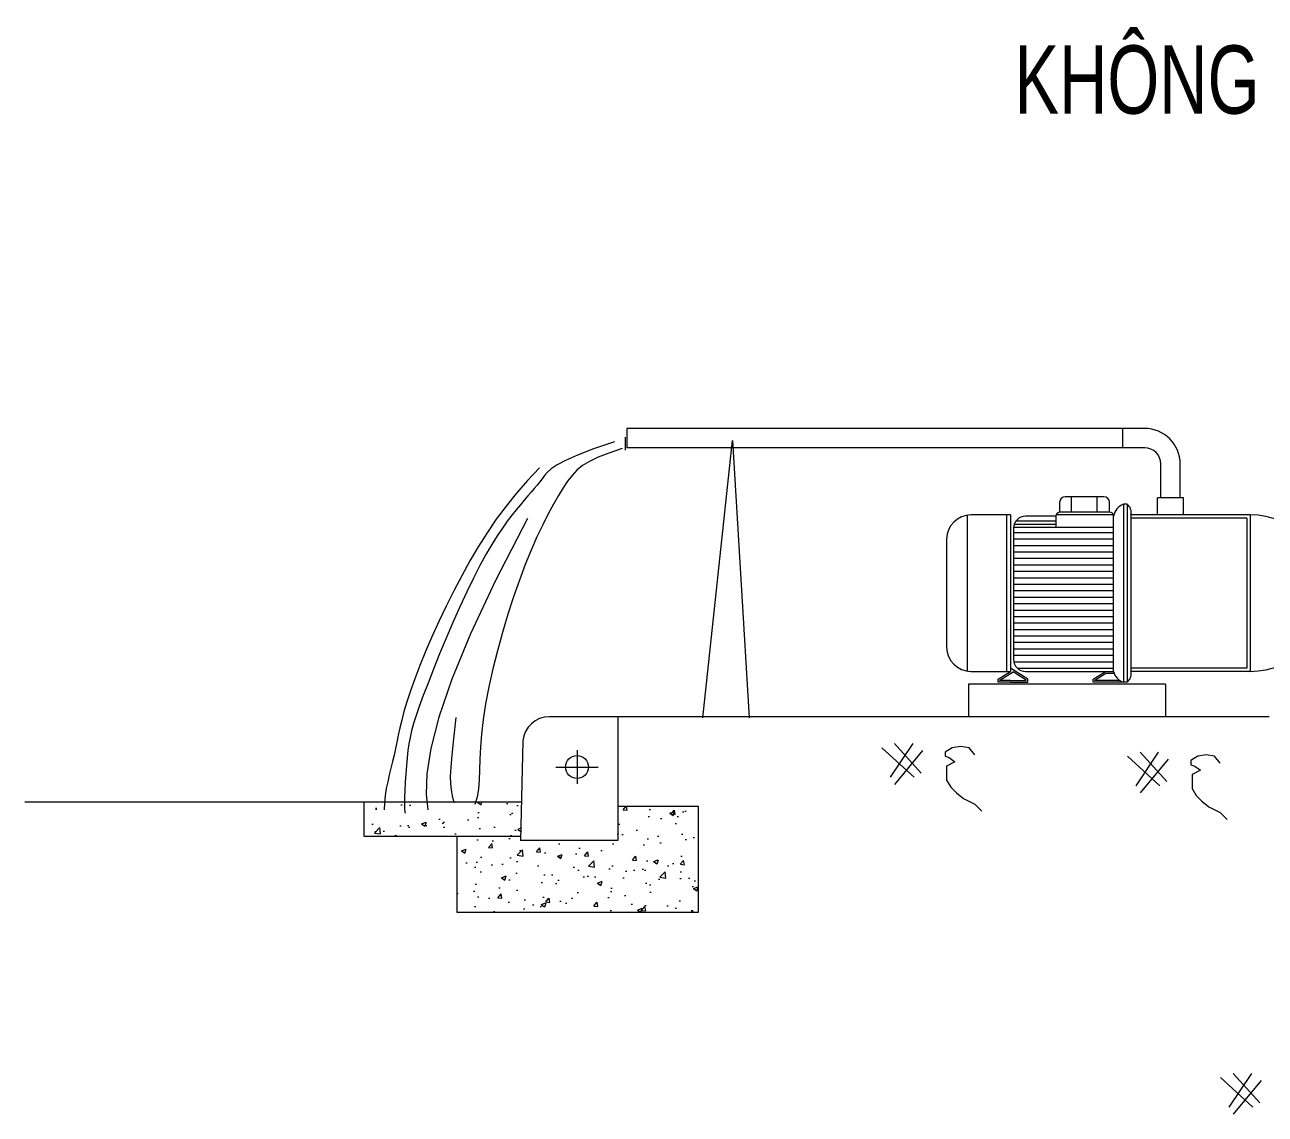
# Model space of a CAD drawing. Header units: millimetres. Extents: x -346728 to 1320345, y -537202 to -385966.
# Drawn here: x 848590 to 856535, y -505031 to -498049 of the extents above; entities that cross this region are included whole.
import ezdxf

# ---------------------------------------------------------------- set-up
doc = ezdxf.new("R2010")
doc.units = ezdxf.units.MM
doc.header["$LTSCALE"] = 100
doc.layers.add('TEXT2', color=8, linetype='Continuous')
doc.layers.add('THAY', color=155, linetype='Continuous', lineweight=20)
doc.styles.add('HAI', font='VHARIAL.TTF', dxfattribs={"width": 0.7, "height": 500})

msp = doc.modelspace()

# ---------------------------------------------------------------- hatches: boundary and pattern name
at = {"layer": 'THAY'}
h = msp.add_hatch(dxfattribs=at)
h.set_pattern_fill('AR-CONC', scale=1.685377, style=0)
h.set_pattern_definition([(50, (978350.58, -527404.1), (307.0498, -26.86337), [32.1064, -353.1707]), (355, (978350.58, -527404.1), (-59.39744, 322.00244), [25.68514, -282.5366]), (100.451, (978376.17, -527406.34), (247.6535, 295.1376), [27.28625, -300.14876]), (46.1842, (978350.6, -527318.5), (456.8703, -70.8572), [48.1596, -529.756]), (96.6356, (978388.66, -527324.4), (400.1156, 417.0053), [40.9294, -450.2231]), (351.184, (978350.6, -527318.5), (400.1162, 417.0046), [38.5277, -423.8049]), (21, (978393.4, -527339.89), (255.5282, -172.35594), [32.1064, -353.1707]), (326, (978393.4, -527339.9), (104.1597, 310.4261), [25.68514, -282.5366]), (71.4514, (978414.7, -527354.25), (359.6872, 138.0709), [27.28625, -300.14876]), (37.5, (978350.58, -527404.1), (5.20546, 142.5071), [0, -279.11189, 0, -286.81743, 0, -283.60679]), (7.5, (978350.58, -527404.1), (112.61631, 168.84202), [0, -163.52874, 0, -272.6906, 0, -108.09164]), (327.5, (978255.12, -527404.1), (228.52125, -9.65509), [0, -107.02143, 0, -333.90686, 0, -443.06872]), (317.5, (978212.31, -527404.1), (249.6535, 42.85322), [0, -139.12786, 0, -221.7484, 0, -314.643])])
h.paths.add_polyline_path([(852389, -503276.1), (851764.9, -503276.1), (851767.1, -503249), (851357.9, -503249), (851357.9, -503736.9), (852904.6, -503736.9), (852904.6, -503059.2), (852389, -503059.2)])
h.paths.add_polyline_path([(851767.1, -503249), (851784.1, -503032.1), (850760.9, -503032.1), (850760.9, -503249)])

# ---------------------------------------------------------------- linework, layer by layer
for p, q in [((852445.3, -500636, -881.1), (852445.3, -500760.2, -881.1)), ((852367.4, -500721, -881.1), (852233.5, -500767.6, -881.1)), ((852931.7, -502490, -881.1), (853121.7, -500714.1, -881.1)), ((853121.7, -500714.1, -881.1), (853230.2, -502490, -881.1)), ((852130.5, -500807.2, -881.1), (852053.9, -500841.1, -881.1)), ((852233.5, -500767.6, -881.1), (852130.5, -500807.2, -881.1)), ((852330.8, -500793.8, -881.1), (852262.2, -500820.6, -881.1)), ((852415.5, -500765.5, -881.1), (852330.8, -500793.8, -881.1)), ((851886.5, -500888.6, -881.1), (851810.4, -500968.8, -881.1)), ((851961.2, -500895.4, -881.1), (851935.8, -500917.8, -881.1)), ((851999.1, -500870.1, -881.1), (851961.2, -500895.4, -881.1)), ((852053.9, -500841.1, -881.1), (851999.1, -500870.1, -881.1)), ((852162.5, -500874.5, -881.1), (852126, -500904, -881.1)), ((852207, -500847.1, -881.1), (852162.5, -500874.5, -881.1)), ((852262.2, -500820.6, -881.1), (852207, -500847.1, -881.1)), ((851810.4, -500968.8, -881.1), (851739.4, -501050.3, -881.1)), ((851903.7, -500958.5, -881.1), (851888.4, -500978.6, -881.1)), ((851918.2, -500938.5, -881.1), (851903.7, -500958.5, -881.1)), ((851935.8, -500917.8, -881.1), (851918.2, -500938.5, -881.1)), ((852066.9, -500973.6, -881.1), (852038.8, -501016.2, -881.1)), ((852095, -500936.6, -881.1), (852066.9, -500973.6, -881.1)), ((852126, -500904, -881.1), (852095, -500936.6, -881.1)), ((851739.4, -501050.3, -881.1), (851672.8, -501133.3, -881.1)), ((851833.2, -501044, -881.1), (851811.7, -501068.7, -881.1)), ((851853.2, -501021, -881.1), (851833.2, -501044, -881.1)), ((851871.5, -500999.3, -881.1), (851853.2, -501021, -881.1)), ((851888.4, -500978.6, -881.1), (851871.5, -500999.3, -881.1)), ((852038.8, -501016.2, -881.1), (852008.8, -501065.3, -881.1)), ((851672.8, -501133.3, -881.1), (851610.1, -501218, -881.1)), ((851763.9, -501124.8, -881.1), (851737.6, -501156.8, -881.1)), ((851788.6, -501095.6, -881.1), (851763.9, -501124.8, -881.1)), ((851811.7, -501068.7, -881.1), (851788.6, -501095.6, -881.1)), ((851976.6, -501121.3, -881.1), (851942.6, -501184.2, -881.1)), ((852008.8, -501065.3, -881.1), (851976.6, -501121.3, -881.1)), ((851810.7, -501212.7, -881.1), (851604.2, -501611, -881.1)), ((851709.7, -501192, -881.1), (851680.1, -501231.2, -881.1)), ((851737.6, -501156.8, -881.1), (851709.7, -501192, -881.1)), ((851942.6, -501184.2, -881.1), (851907.2, -501254.2, -881.1)), ((851610.1, -501218, -881.1), (851550.8, -501304.8, -881.1)), ((851648.8, -501275.1, -881.1), (851615.6, -501324.7, -881.1)), ((851680.1, -501231.2, -881.1), (851648.8, -501275.1, -881.1)), ((851907.2, -501254.2, -881.1), (851870.6, -501331.5, -881.1)), ((851550.8, -501304.8, -881.1), (851494.5, -501393.9, -881.1)), ((851615.6, -501324.7, -881.1), (851580.6, -501380.6, -881.1)), ((851870.6, -501331.5, -881.1), (851833.3, -501416.1, -881.1)), ((851494.5, -501393.9, -881.1), (851440.4, -501485.5, -881.1)), ((851543.6, -501443.7, -881.1), (851504.7, -501514.8, -881.1)), ((851580.6, -501380.6, -881.1), (851543.6, -501443.7, -881.1)), ((851833.3, -501416.1, -881.1), (851795.6, -501508.1, -881.1)), ((851440.4, -501485.5, -881.1), (851388.2, -501579.8, -881.1)), ((851504.7, -501514.8, -881.1), (851463.7, -501594.7, -881.1)), ((851795.6, -501508.1, -881.1), (851757.8, -501607.7, -881.1)), ((851388.2, -501579.8, -881.1), (851337.4, -501676.8, -881.1)), ((851463.7, -501594.7, -881.1), (851420.7, -501683.7, -881.1)), ((851604.2, -501611, -881.1), (851444.2, -501953, -881.1)), ((851757.8, -501607.7, -881.1), (851720.3, -501714.7, -881.1)), ((851337.4, -501676.8, -881.1), (851288.4, -501775.4, -881.1)), ((851420.7, -501683.7, -881.1), (851376.6, -501779.5, -881.1)), ((851720.3, -501714.7, -881.1), (851683.8, -501827.3, -881.1)), ((851288.4, -501775.4, -881.1), (851241.7, -501874.1, -881.1)), ((851376.6, -501779.5, -881.1), (851332.3, -501879.6, -881.1)), ((851683.8, -501827.3, -881.1), (851649.1, -501943.3, -881.1)), ((851241.7, -501874.1, -881.1), (851197.7, -501971.4, -881.1)), ((851332.3, -501879.6, -881.1), (851288.7, -501981.2, -881.1)), ((851197.7, -501971.4, -881.1), (851157.1, -502066, -881.1)), ((851288.7, -501981.2, -881.1), (851246.9, -502081.6, -881.1)), ((851444.2, -501953, -881.1), (851325.4, -502243.3, -881.1)), ((851649.1, -501943.3, -881.1), (851616.6, -502060.7, -881.1)), ((851157.1, -502066, -881.1), (851120.2, -502156.3, -881.1)), ((851246.9, -502081.6, -881.1), (851207.9, -502178, -881.1)), ((851616.6, -502060.7, -881.1), (851587.3, -502177.4, -881.1)), ((851120.2, -502156.3, -881.1), (851087.6, -502240.9, -881.1)), ((851087.6, -502240.9, -881.1), (851059.7, -502318.4, -881.1)), ((851207.9, -502178, -881.1), (851172.5, -502267.8, -881.1)), ((851325.4, -502243.3, -881.1), (851242.8, -502486.5, -881.1)), ((851587.3, -502177.4, -881.1), (851561.8, -502291.2, -881.1)), ((851059.7, -502318.4, -881.1), (851036.9, -502387.7, -881.1)), ((851172.5, -502267.8, -881.1), (851141.7, -502348.2, -881.1)), ((851561.8, -502291.2, -881.1), (851540.7, -502400, -881.1)), ((851036.9, -502387.7, -881.1), (851018.6, -502449.6, -881.1)), ((851141.7, -502348.2, -881.1), (851116.3, -502417.3, -881.1)), ((851540.7, -502400, -881.1), (851524.8, -502501.8, -881.1)), ((851018.6, -502449.6, -881.1), (851003.9, -502505.2, -881.1)), ((851095.9, -502476.6, -881.1), (851079.7, -502528.1, -881.1)), ((851116.3, -502417.3, -881.1), (851095.9, -502476.6, -881.1)), ((850992, -502555.7, -881.1), (850982, -502602.2, -881.1)), ((851003.9, -502505.2, -881.1), (850992, -502555.7, -881.1)), ((851079.7, -502528.1, -881.1), (851067.1, -502574.1, -881.1)), ((851242.8, -502486.5, -881.1), (851191.2, -502687.2, -881.1)), ((851350.2, -502488.1, -881.1), (851335.5, -502624.9, -881.1)), ((851524.8, -502501.8, -881.1), (851514.4, -502594.9, -881.1)), ((850982, -502602.2, -881.1), (850973.3, -502645.9, -881.1)), ((851057.4, -502616.7, -881.1), (851049.9, -502658.1, -881.1)), ((851067.1, -502574.1, -881.1), (851057.4, -502616.7, -881.1)), ((851335.5, -502624.9, -881.1), (851324.8, -502729.2, -881.1)), ((851514.4, -502594.9, -881.1), (851508.3, -502679.4, -881.1)), ((850964.8, -502687.9, -881.1), (850955.9, -502729.3, -881.1)), ((850973.3, -502645.9, -881.1), (850964.8, -502687.9, -881.1)), ((851044, -502700.5, -881.1), (851038.9, -502746.1, -881.1)), ((851049.9, -502658.1, -881.1), (851044, -502700.5, -881.1)), ((851191.2, -502687.2, -881.1), (851165.5, -502850, -881.1)), ((851508.3, -502679.4, -881.1), (851505, -502756.1, -881.1)), ((852126.8, -502698.7, -881.1), (852126.8, -502913.4, -881.1)), ((850945.9, -502771.2, -881.1), (850935.3, -502813.6, -881.1)), ((850955.9, -502729.3, -881.1), (850945.9, -502771.2, -881.1)), ((851034.1, -502796.2, -881.1), (851029.8, -502849.3, -881.1)), ((851038.9, -502746.1, -881.1), (851034.1, -502796.2, -881.1)), ((851324.8, -502729.2, -881.1), (851318.1, -502807.7, -881.1)), ((851505, -502756.1, -881.1), (851502.7, -502825.7, -881.1)), ((850924.5, -502856.6, -881.1), (850914.3, -502900.3, -881.1)), ((850935.3, -502813.6, -881.1), (850924.5, -502856.6, -881.1)), ((851029.8, -502849.3, -881.1), (851026.1, -502903.2, -881.1)), ((851165.5, -502850, -881.1), (851160.6, -502979.5, -881.1)), ((851318.1, -502807.7, -881.1), (851315.2, -502866.6, -881.1)), ((851315.2, -502866.6, -881.1), (851316, -502912.5, -881.1)), ((851502.7, -502825.7, -881.1), (851500, -502888.9, -881.1)), ((851991.1, -502806, -881.1), (852262.5, -502806, -881.1)), ((850905.3, -502944.5, -881.1), (850898.1, -502989.2, -881.1)), ((850914.3, -502900.3, -881.1), (850905.3, -502944.5, -881.1)), ((851023.3, -502955.4, -881.1), (851021.6, -503003.8, -881.1)), ((851026.1, -502903.2, -881.1), (851023.3, -502955.4, -881.1)), ((851316, -502912.5, -881.1), (851320.3, -502951.7, -881.1)), ((851320.3, -502951.7, -881.1), (851328, -502990.6, -881.1)), ((851495.3, -502946.4, -881.1), (851486.8, -502998.8, -881.1)), ((851500, -502888.9, -881.1), (851495.3, -502946.4, -881.1)), ((850760.9, -503032.1, -881.1), (850760.9, -503249, -881.1)), ((850893.3, -503034.5, -881.1), (850891.6, -503080.3, -881.1)), ((850898.1, -502989.2, -881.1), (850893.3, -503034.5, -881.1)), ((851021.6, -503003.8, -881.1), (851021.3, -503046, -881.1)), ((851160.6, -502979.5, -881.1), (851171.2, -503080.3, -881.1)), ((851328, -502990.6, -881.1), (851339, -503035.6, -881.1)), ((851486.8, -502998.8, -881.1), (851473.2, -503046.8, -881.1)), ((851021.3, -503046, -881.1), (851022.6, -503079.7, -881.1)), ((851022.6, -503079.7, -881.1), (851025.8, -503102.7, -881.1)), ((852904.6, -503059.2, -881.1), (852389, -503059.2, -881.1)), ((852904.6, -503736.9, -881.1), (852904.6, -503059.2, -881.1)), ((850760.9, -503249, -881.1), (851764.9, -503249, -881.1)), ((851357.9, -503249, -881.1), (851357.9, -503736.9, -881.1)), ((851357.9, -503736.9, -881.1), (852904.6, -503736.9, -881.1))]:
    msp.add_line(p, q, dxfattribs=at)
at = {"layer": 'THAY', "color": 7}
for p, q in [((855762.6, -500636, -881.1), (852445.3, -500636, -881.1)), ((855621.6, -500636, -881.1), (855621.6, -500760.2, -881.1)), ((852434.5, -500691.4, -881.1), (852434.5, -500774.3, -881.1)), ((855762.6, -500760.2, -881.1), (852445.3, -500760.2, -881.1)), ((855866.2, -501081.2, -881.1), (855866.2, -500863.8, -881.1)), ((855990.4, -501081.2, -881.1), (855990.4, -500863.8, -881.1)), ((855217.9, -501110.1, -881.1), (855217.9, -501172.5, -881.1)), ((855502, -501073.8, -881.1), (855254.2, -501073.8, -881.1)), ((855292.5, -501073.8, -881.1), (855292.5, -501172.5, -881.1)), ((855458.9, -501172.5, -881.1), (855458.9, -501073.8, -881.1)), ((855538.3, -501172.5, -881.1), (855538.3, -501110.1, -881.1)), ((855626.8, -501122.2, -881.1), (855626.8, -502261.3, -881.1)), ((855649.8, -501122.2, -881.1), (855626.8, -501122.2, -881.1)), ((855649.8, -501122.2, -881.1), (855649.8, -502261.3, -881.1)), ((855845.4, -501190.3, -881.1), (855845.4, -501081.2, -881.1)), ((856011.1, -501081.2, -881.1), (855845.4, -501081.2, -881.1)), ((856011.1, -501190.3, -881.1), (856011.1, -501081.2, -881.1)), ((854625.7, -501192.2, -881.1), (854625.7, -502191.3, -881.1)), ((854902.3, -501190.3, -881.1), (854649.6, -501190.3, -881.1)), ((854878.3, -501190.3, -881.1), (854878.3, -502193.1, -881.1)), ((854902.3, -501190.3, -881.1), (854902.3, -502193.1, -881.1)), ((855194.1, -501198.3, -881.1), (855000, -501198.3, -881.1)), ((855194.1, -501198.3, -881.1), (855194.1, -501271.4, -881.1)), ((855562.2, -501190.5, -881.1), (855195.3, -501190.5, -881.1)), ((855537.5, -501172.5, -881.1), (855220, -501172.5, -881.1)), ((855563.4, -502193.1, -881.1), (855563.4, -501198.3, -881.1)), ((856438.2, -501190.3, -881.1), (855673.5, -501190.3, -881.1)), ((855673.5, -501190.3, -881.1), (855673.5, -502193.1, -881.1)), ((856417.5, -501211.1, -881.1), (855673.5, -501211.1, -881.1)), ((856417.5, -501211.1, -881.1), (856417.5, -502172.4, -881.1)), ((856438.2, -501190.3, -881.1), (856438.2, -502193.1, -881.1)), ((854922.4, -501276, -881.1), (854922.4, -502115.5, -881.1)), ((855563.4, -501271.4, -881.1), (854922.5, -501271.4, -881.1)), ((855194.1, -501250.7, -881.1), (854926.6, -501250.7, -881.1)), ((855194.1, -501230, -881.1), (854937.4, -501230, -881.1)), ((854494.3, -501345.7, -881.1), (854494.3, -502037.8, -881.1)), ((855563.4, -501304.9, -881.1), (854922.4, -501304.9, -881.1)), ((855563.4, -501346.3, -881.1), (854922.4, -501346.3, -881.1)), ((855563.4, -501387.7, -881.1), (854922.4, -501387.7, -881.1)), ((855563.4, -501429.2, -881.1), (854922.4, -501429.2, -881.1)), ((855563.4, -501470.6, -881.1), (854922.4, -501470.6, -881.1)), ((855563.4, -501512, -881.1), (854922.4, -501512, -881.1)), ((855563.4, -501553.4, -881.1), (854922.4, -501553.4, -881.1)), ((855563.4, -501594.8, -881.1), (854922.4, -501594.8, -881.1)), ((855563.4, -501636.3, -881.1), (854922.4, -501636.3, -881.1)), ((855563.4, -501677.7, -881.1), (854922.4, -501677.7, -881.1)), ((855563.4, -501719.1, -881.1), (854922.4, -501719.1, -881.1)), ((855563.4, -501760.5, -881.1), (854922.4, -501760.5, -881.1)), ((855563.4, -501801.9, -881.1), (854922.4, -501801.9, -881.1)), ((855563.4, -501843.4, -881.1), (854922.4, -501843.4, -881.1)), ((855563.4, -501884.8, -881.1), (854922.4, -501884.8, -881.1)), ((855563.4, -501926.2, -881.1), (854922.4, -501926.2, -881.1)), ((855563.4, -501967.6, -881.1), (854922.4, -501967.6, -881.1)), ((855563.4, -502009, -881.1), (854922.4, -502009, -881.1)), ((855563.4, -502050.5, -881.1), (854922.4, -502050.5, -881.1)), ((855563.4, -502091.9, -881.1), (854922.4, -502091.9, -881.1)), ((855563.4, -502133.3, -881.1), (854924.4, -502133.3, -881.1)), ((854649.6, -502193.1, -881.1), (854902.3, -502193.1, -881.1)), ((854823.7, -502243.8, -881.1), (854902.5, -502193.4, -881.1)), ((854823.7, -502261.3, -881.1), (854823.7, -502243.8, -881.1)), ((854834.1, -502249.4, -881.1), (854919.3, -502194.9, -881.1)), ((855014.8, -502243.8, -881.1), (854902.3, -502171.8, -881.1)), ((855004.5, -502249.4, -881.1), (854919.3, -502194.9, -881.1)), ((855563.4, -502174.7, -881.1), (854949.8, -502174.7, -881.1)), ((855000, -502193.1, -881.1), (855563.4, -502193.1, -881.1)), ((855014.8, -502261.3, -881.1), (855014.8, -502243.8, -881.1)), ((855432.2, -502243.8, -881.1), (855511.4, -502193.1, -881.1)), ((855432.2, -502261.3, -881.1), (855432.2, -502243.8, -881.1)), ((855442.6, -502249.4, -881.1), (855514.4, -502203.5, -881.1)), ((855514.4, -502203.5, -881.1), (855566.1, -502203.5, -881.1)), ((856417.5, -502172.4, -881.1), (855673.5, -502172.4, -881.1)), ((856438.2, -502193.1, -881.1), (855673.5, -502193.1, -881.1)), ((854633.4, -502275.2, -881.1), (854633.4, -502483.5, -881.1)), ((855895.5, -502275.2, -881.1), (854633.4, -502275.2, -881.1)), ((854902.5, -502261.3, -881.1), (854823.7, -502261.3, -881.1)), ((854834.1, -502250.9, -881.1), (854834.1, -502249.4, -881.1)), ((854902.5, -502250.9, -881.1), (854834.1, -502250.9, -881.1)), ((854902.5, -502250.9, -881.1), (855004.5, -502250.9, -881.1)), ((854902.5, -502261.3, -881.1), (855014.8, -502261.3, -881.1)), ((855004.5, -502250.9, -881.1), (855004.5, -502249.4, -881.1)), ((855626.8, -502261.3, -881.1), (855432.2, -502261.3, -881.1)), ((855442.6, -502250.9, -881.1), (855442.6, -502249.4, -881.1)), ((855603.1, -502250.9, -881.1), (855442.6, -502250.9, -881.1)), ((855649.8, -502261.3, -881.1), (855626.8, -502261.3, -881.1)), ((855895.5, -502275.2, -881.1), (855895.5, -502483.5, -881.1)), ((856559.4, -502483.5, -881.1), (851948.8, -502483.5, -881.1)), ((852389, -502483.5, -881.1), (852389, -503276.1, -881.1)), ((851780.8, -502638.9, -881.1), (851764.9, -503276.1, -881.1)), ((854078.8, -502682.8, -881.1), (854286.2, -502872, -881.1)), ((854277.2, -502655.8, -881.1), (854132.9, -502872, -881.1)), ((854160, -502655.8, -881.1), (854331.2, -502845, -881.1)), ((854340.3, -502700.8, -881.1), (854160, -502917.1, -881.1)), ((854529.6, -502682.8, -881.1), (854484.5, -502709.8, -881.1)), ((854484.5, -502709.8, -881.1), (854484.5, -502736.9, -881.1)), ((854583.6, -502673.8, -881.1), (854529.6, -502682.8, -881.1)), ((854637.7, -502682.8, -881.1), (854583.6, -502673.8, -881.1)), ((854673.8, -502727.9, -881.1), (854637.7, -502682.8, -881.1)), ((855850, -502710, -881.1), (855705.7, -502926.2, -881.1)), ((855732.8, -502710, -881.1), (855904.1, -502899.2, -881.1)), ((854484.5, -502736.9, -881.1), (854511.5, -502745.9, -881.1)), ((854547.6, -502772.9, -881.1), (854493.5, -502799.9, -881.1)), ((854493.5, -502799.9, -881.1), (854493.5, -502827, -881.1)), ((854511.5, -502745.9, -881.1), (854547.6, -502772.9, -881.1)), ((855651.7, -502737, -881.1), (855859, -502926.2, -881.1)), ((855913.1, -502755, -881.1), (855732.8, -502971.3, -881.1)), ((856102.4, -502737, -881.1), (856057.3, -502764, -881.1)), ((856057.3, -502764, -881.1), (856057.3, -502791.1, -881.1)), ((856057.3, -502791.1, -881.1), (856084.4, -502800.1, -881.1)), ((856084.4, -502800.1, -881.1), (856120.4, -502827.1, -881.1)), ((856156.5, -502728, -881.1), (856102.4, -502737, -881.1)), ((856210.6, -502737, -881.1), (856156.5, -502728, -881.1)), ((856246.6, -502782.1, -881.1), (856210.6, -502737, -881.1)), ((854493.5, -502827, -881.1), (854493.5, -502890, -881.1)), ((856120.4, -502827.1, -881.1), (856066.3, -502854.1, -881.1)), ((856066.3, -502854.1, -881.1), (856066.3, -502881.2, -881.1)), ((856066.3, -502881.2, -881.1), (856066.3, -502944.2, -881.1)), ((854493.5, -502890, -881.1), (854520.5, -502935.1, -881.1)), ((854520.5, -502935.1, -881.1), (854556.6, -502971.1, -881.1)), ((856066.3, -502944.2, -881.1), (856093.4, -502989.3, -881.1)), ((851771, -503032.1, -881.1), (848590.1, -503032.1, -881.1)), ((854556.6, -502971.1, -881.1), (854601.7, -503007.2, -881.1)), ((854601.7, -503007.2, -881.1), (854673.8, -503043.2, -881.1)), ((856093.4, -502989.3, -881.1), (856129.4, -503025.3, -881.1)), ((856129.4, -503025.3, -881.1), (856174.5, -503061.4, -881.1)), ((854673.8, -503043.2, -881.1), (854718.9, -503088.2, -881.1)), ((856174.5, -503061.4, -881.1), (856246.6, -503097.4, -881.1)), ((856246.6, -503097.4, -881.1), (856291.7, -503142.5, -881.1)), ((852389, -503276.1, -881.1), (851764.9, -503276.1, -881.1)), ((856446.6, -504769.9, -881.1), (856302.3, -504986.1, -881.1)), ((856329.4, -504769.9, -881.1), (856500.7, -504959.1, -881.1)), ((856248.2, -504796.9, -881.1), (856455.6, -504986.1, -881.1)), ((856509.7, -504814.9, -881.1), (856329.4, -505031.2, -881.1))]:
    msp.add_line(p, q, dxfattribs=at)
at = {"layer": 'THAY'}
msp.add_circle((852126.8, -502806, -881.1), 73.5, dxfattribs=at)
at = {"layer": 'THAY', "color": 7}
for centre, radius, start, end in [((855762.6, -500863.8, -881.1), 227.8, 0, 90), ((855762.6, -500863.8, -881.1), 103.5, 0, 90), ((855254.2, -501110.1, -881.1), 36.2, 90, 180), ((855502, -501110.1, -881.1), 36.2, 0, 90), ((855661, -501215.2, -881.1), 99, 110.16232, 170.18145), ((855615.5, -501172.4, -881.1), 60.8, 342.7752, 55.5987), ((854649.6, -501345.7, -881.1), 155.3, 90, 180), ((855000, -501276, -881.1), 77.7, 90, 180), ((855220, -501198.3, -881.1), 25.9, 90, 180), ((855537.5, -501198.3, -881.1), 25.9, 0, 90), ((856438.2, -501691.7, -881.1), 501.4, 270, 90), ((854649.6, -502037.8, -881.1), 155.3, 180, 270), ((855000, -502115.5, -881.1), 77.7, 180, 270), ((855650, -502176.1, -881.1), 88.2, 191.12612, 254.80369), ((855615.5, -502211.1, -881.1), 60.8, 304.4013, 17.2248), ((851948.8, -502652.1, -881.1), 168.5, 90, 175.51183)]:
    msp.add_arc(centre, radius, start, end, dxfattribs=at)

# ---------------------------------------------------------------- texts
at = {"layer": 'TEXT2', "color": 170, "style": 'HAI', "width": 0.7}
msp.add_text('kh«ng x¶ n\xadíc bõa b·i', height=437.626, dxfattribs=at).set_placement((854929, -498618.9, -881.1))

doc.saveas('drawing.dxf')
